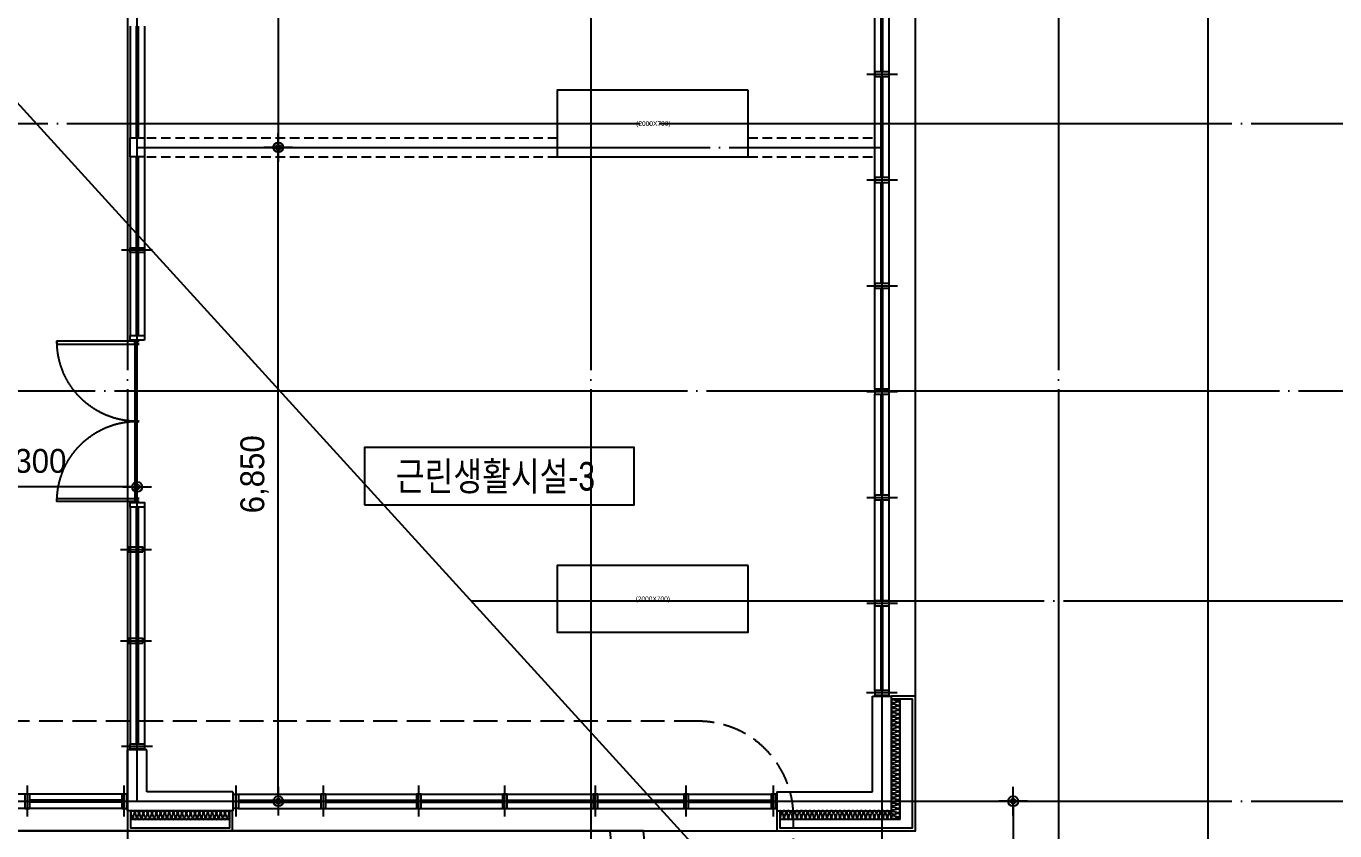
# Model space of a CAD drawing. Header units: millimetres. Extents: x 0 to 1390178, y 0 to 110113.
# Drawn here: x 555010 to 568715, y 23371 to 31801 of the extents above; entities that cross this region are included whole.
import ezdxf
from ezdxf.enums import TextEntityAlignment as Align
from ezdxf.xclip import XClip

# ---------------------------------------------------------------- set-up
doc = ezdxf.new("R2010")
doc.units = ezdxf.units.MM
doc.header["$LTSCALE"] = 100
doc.header["$XCLIPFRAME"] = 0
for name, pattern in [('HID2', [3.5, 2.5, -1]), ('X - 평면도$0$CEN', [62, 60, -1, 0, -1]), ('X - 평면도$0$H1', [1, 0.5, -0.5]), ('X - 평면도$0$HID', [1.5, 1, -0.5])]:
    doc.linetypes.add(name, pattern=pattern)
doc.layers.get('DEFPOINTS').update_dxf_attribs({"color": 145})
for name, color, linetype in [('AA-XXXX-TEXT', 3, 'Continuous'), ('DIM', 7, 'Continuous'), ('ROM', 7, 'Continuous'), ('sm3', 3, 'HID2'), ('X - 평면도$0$A-CEN', 1, 'X - 평면도$0$CEN'), ('X - 평면도$0$A-grid', 7, 'Continuous'), ('X - 평면도$0$A-INS', 9, 'Continuous'), ('X - 평면도$0$AA-DWXM-WIND', 4, 'Continuous'), ('X - 평면도$0$AA-EL-PCN3', 3, 'Continuous'), ('X - 평면도$0$AA-EL-PCN4', 4, 'Continuous'), ('X - 평면도$0$AA-EL-PCN6', 6, 'Continuous'), ('X - 평면도$0$AA-EL-PCN8', 8, 'Continuous'), ('X - 평면도$0$AA-WAXM-CONC', 2, 'Continuous'), ('X - 평면도$0$AA-XXXX-CNTL', 1, 'X - 평면도$0$CEN'), ('X - 평면도$0$AA-XXXX-FINL', 6, 'Continuous'), ('X - 평면도$0$CEN', 1, 'X - 평면도$0$CEN'), ('X - 평면도$0$칸막이', 7, 'X - 평면도$0$HID')]:
    doc.layers.add(name, color=color, linetype=linetype)
doc.layers.add('X - 평면도$0$A-door', color=4, linetype='Continuous', lineweight=25)
doc.layers.add('X - 평면도$0$DEFPOINT', color=163, linetype='Continuous', plot=False)
doc.styles.add('HAUD01', font='Dotum.ttf')
doc.styles.add('X - 평면도$0$STANDARD', font='Dotum.ttf')
doc.dimstyles.new('HAUD-80', dxfattribs={"dimscale": 100, "dimtxt": 2.5, "dimasz": 0.5, "dimexe": 0, "dimexo": 1.5, "dimgap": 1, "dimtad": 1, "dimdec": 0, "dimdsep": 46, "dimlunit": 6, "dimtxsty": 'HAUD01', "dimblk": 'Z_DOT', "dimcen": 2.5, "dimdle": 1.5, "dimclrd": 7, "dimclre": 7, "dimclrt": 4, "dimadec": 0, "dimazin": 0, "dimtfac": 1, "dimtdec": 0, "dimtix": 1, "dimtmove": 2, "dimatfit": 3, "dimfxl": 1, "dimtvp": 1, "dimtolj": 1, "dimtzin": 0, "dimarcsym": 0})

# ---------------------------------------------------------------- blocks, each defined once
blk = doc.blocks.new('X - 평면도$0$A$C80725c33')
at = {"layer": 'X - 평면도$0$AA-EL-PCN3'}
blk.add_line((20052, 4531), (19513, 10140), dxfattribs=at)
at = {"layer": 'X - 평면도$0$AA-EL-PCN4'}
blk.add_line((19705, 4498, 0), (19163, 10140, 0), dxfattribs=at)
at = {"layer": 'X - 평면도$0$DEFPOINT'}
blk.add_line((19513, 10140), (0, 10140), dxfattribs=at)
blk = doc.blocks.new('X - 평면도$0$2F PL')
at = {"layer": 'DEFPOINTS'}
blk.add_line((0, 0), (-19177, 21041), dxfattribs=at)
at = {"layer": 'X - 평면도$0$AA-WAXM-CONC'}
for p, q in [((-3517, 6471), (-3517, 7471)), ((-3517, 7471), (-3317, 7471)), ((-3317, 6271), (-3317, 7471)), ((-11317, 6271), (-11317, 6911)), ((-11117, 6911), (-11317, 6911)), ((-11117, 6471), (-11117, 6911)), ((-10217, 6471), (-11117, 6471)), ((-10217, 6471), (-10217, 6271)), ((-4517, 6471), (-3517, 6471)), ((-4517, 6471), (-4517, 6271)), ((-10217, 6271), (-11317, 6271)), ((-4517, 6271), (-3317, 6271))]:
    blk.add_line(p, q, dxfattribs=at)
blk = doc.blocks.new('X - 평면도$0$2F_COL')
at = {"layer": 'X - 평면도$0$AA-WAXM-CONC'}
for points in [[(-48178, -42077), (-50178, -42077), (-50178, -42777), (-48178, -42777)], [(-48178, -47057), (-50178, -47057), (-50178, -47757), (-48178, -47757)]]:
    blk.add_lwpolyline(points, close=True, dxfattribs=at)
at = {"layer": 'X - 평면도$0$DEFPOINT', "style": 'X - 평면도$0$STANDARD'}
for p in [(-49172, -42427), (-49178, -47407)]:
    blk.add_text('(2000X700)', height=50, dxfattribs=at).set_placement(p, align=Align.MIDDLE_CENTER)
blk = doc.blocks.new('*U1016')
at = {"layer": 'X - 평면도$0$A-door', "color": 9}
for p, q in [((-850, 20), (850, 20)), ((-850, -20), (850, -20))]:
    blk.add_line(p, q, dxfattribs=at)
at = {"layer": 'X - 평면도$0$A-door', "linetype": 'X - 평면도$0$H1'}
for points in [[(-840, -25), (-840, 840), (-810, 840), (-810, -25)], [(840, -25), (840, 840), (810, 840), (810, -25)]]:
    blk.add_lwpolyline(points, close=True, dxfattribs=at)
at = {"layer": 'X - 평면도$0$A-door'}
for points in [[(-900, -75), (-850, -75), (-850, 75), (-900, 75)], [(-840, 25), (-840, -840), (-810, -840), (-810, 25)], [(840, 25), (840, -840), (810, -840), (810, 25)], [(850, 75), (850, -75), (900, -75), (900, 75)]]:
    blk.add_lwpolyline(points, close=True, dxfattribs=at)
for centre in [(-825, 0), (825, 0)]:
    blk.add_circle(centre, 5, dxfattribs=at)
at = {"layer": 'X - 평면도$0$A-door', "color": 1, "linetype": 'X - 평면도$0$H1'}
for centre, start, end in [((-840, 0), 0, 90), ((840, 0), 90, 180)]:
    blk.add_arc(centre, 840, start, end, dxfattribs=at)
at = {"layer": 'X - 평면도$0$A-door', "color": 1}
for centre, start, end in [((-840, 0), 270, 0), ((840, 0), 180, 270)]:
    blk.add_arc(centre, 840, start, end, dxfattribs=at)
blk = doc.blocks.new('X - 평면도', base_point=(-475.4, -286.7))
at = {"layer": 'X - 평면도$0$A-CEN', "color": 5}
blk.add_line((837072, 68689.6), (837072, 22495.2), dxfattribs=at)
at = {"layer": 'X - 평면도$0$A-INS'}
for p, q in [((835412, 39383.1), (835412, 40643.1)), ((828392, 39383.1), (827352, 39383.1)), ((835412, 39383.1), (834152, 39383.1))]:
    blk.add_line(p, q, dxfattribs=at)
for points in [[(835412, 39383.1, 0.5248557), (835387.6, 39399.9), (835346.4, 39388.8, -1.4491979), (835346.4, 39422.4), (835387.6, 39411.3, 0.5248557), (835412, 39428.1, 0.5248557), (835387.6, 39444.9), (835346.4, 39433.8, -1.4491979), (835346.4, 39467.4), (835387.6, 39456.3, 0.5248557), (835412, 39473.1, 0.5248557), (835387.6, 39489.9), (835346.4, 39478.8, -1.4491979), (835346.4, 39512.4), (835387.6, 39501.3, 0.5248557), (835412, 39518.1, 0.5248557), (835387.6, 39534.9), (835346.4, 39523.8, -1.4491979), (835346.4, 39557.4), (835387.6, 39546.3, 0.5248557), (835412, 39563.1, 0.5248557), (835387.6, 39579.9), (835346.4, 39568.8, -1.4491979), (835346.4, 39602.4), (835387.6, 39591.3, 0.5248557), (835412, 39608.1, 0.5248557), (835387.6, 39624.9), (835346.4, 39613.8, -1.4491979), (835346.4, 39647.4), (835387.6, 39636.3, 0.5248557), (835412, 39653.1, 0.5248557), (835387.6, 39669.9), (835346.4, 39658.8, -1.4491979), (835346.4, 39692.4), (835387.6, 39681.3, 0.5248557), (835412, 39698.1, 0.5248557), (835387.6, 39714.9), (835346.4, 39703.8, -1.4491979), (835346.4, 39737.4), (835387.6, 39726.3, 0.5248557), (835412, 39743.1, 0.5248557), (835387.6, 39759.9), (835346.4, 39748.8, -1.4491979), (835346.4, 39782.4), (835387.6, 39771.3, 0.5248557), (835412, 39788.1, 0.5248557), (835387.6, 39804.9), (835346.4, 39793.8, -1.4491979), (835346.4, 39827.4), (835387.6, 39816.3, 0.5248557), (835412, 39833.1, 0.5248557), (835387.6, 39849.9), (835346.4, 39838.8, -1.4491979), (835346.4, 39872.4), (835387.6, 39861.3, 0.5248557), (835412, 39878.1, 0.5248557), (835387.6, 39894.9), (835346.4, 39883.8, -1.4491979), (835346.4, 39917.4), (835387.6, 39906.3, 0.5248557), (835412, 39923.1, 0.5248557), (835387.6, 39939.9), (835346.4, 39928.8, -1.4491979), (835346.4, 39962.4), (835387.6, 39951.3, 0.5248557), (835412, 39968.1, 0.5248557), (835387.6, 39984.9), (835346.4, 39973.8, -1.4491979), (835346.4, 40007.4), (835387.6, 39996.3, 0.5248557), (835412, 40013.1, 0.5248557), (835387.6, 40029.9), (835346.4, 40018.8, -1.4491979), (835346.4, 40052.4), (835387.6, 40041.3, 0.5248557), (835412, 40058.1, 0.5248557), (835387.6, 40074.9), (835346.4, 40063.8, -1.4491979), (835346.4, 40097.4), (835387.6, 40086.3, 0.5248557), (835412, 40103.1, 0.5248557), (835387.6, 40119.9), (835346.4, 40108.8, -1.4491979), (835346.4, 40142.4), (835387.6, 40131.3, 0.5248557), (835412, 40148.1, 0.5248557), (835387.6, 40164.9), (835346.4, 40153.8, -1.4491979), (835346.4, 40187.4), (835387.6, 40176.3, 0.5248557), (835412, 40193.1, 0.5248557), (835387.6, 40209.9), (835346.4, 40198.8, -1.4491979), (835346.4, 40232.4), (835387.6, 40221.3, 0.5248557), (835412, 40238.1, 0.5248557), (835387.6, 40254.9), (835346.4, 40243.8, -1.4491979), (835346.4, 40277.4), (835387.6, 40266.3, 0.5248557), (835412, 40283.1, 0.5248557), (835387.6, 40299.9), (835346.4, 40288.8, -1.4491979), (835346.4, 40322.4), (835387.6, 40311.3, 0.5248557), (835412, 40328.1, 0.5248557), (835387.6, 40344.9), (835346.4, 40333.8, -1.4491979), (835346.4, 40367.4), (835387.6, 40356.3, 0.5248557), (835412, 40373.1, 0.5248557), (835387.6, 40389.9), (835346.4, 40378.8, -1.4491979), (835346.4, 40412.4), (835387.6, 40401.3, 0.5248557), (835412, 40418.1, 0.5248557), (835387.6, 40434.9), (835346.4, 40423.8, -1.4491979), (835346.4, 40457.4), (835387.6, 40446.3, 0.5248557), (835412, 40463.1, 0.5248557), (835387.6, 40479.9), (835346.4, 40468.8, -1.4491979), (835346.4, 40502.4), (835387.6, 40491.3, 0.5248557), (835412, 40508.1, 0.5248557), (835387.6, 40524.9), (835346.4, 40513.8, -1.4491979), (835346.4, 40547.4), (835387.6, 40536.3, 0.5248557), (835412, 40553.1, 0.5248557), (835387.6, 40569.9), (835346.4, 40558.8, -1.4491979), (835346.4, 40592.4), (835387.6, 40581.3, 0.5248557), (835412, 40598.1, 0.5248557), (835387.6, 40614.9), (835346.4, 40603.8, -1.4491979), (835346.4, 40637.4), (835387.6, 40626.3, 0.5248557), (835412, 40643.1)], [(827352, 39383.1, 0.5248557), (827368.8, 39407.5), (827357.7, 39448.7, -1.4491979), (827391.3, 39448.7), (827380.2, 39407.5, 0.5248557), (827397, 39383.1, 0.5248557), (827413.8, 39407.5), (827402.7, 39448.7, -1.4491979), (827436.3, 39448.7), (827425.2, 39407.5, 0.5248557), (827442, 39383.1, 0.5248557), (827458.8, 39407.5), (827447.7, 39448.7, -1.4491979), (827481.3, 39448.7), (827470.2, 39407.5, 0.5248557), (827487, 39383.1, 0.5248557), (827503.8, 39407.5), (827492.7, 39448.7, -1.4491979), (827526.3, 39448.7), (827515.2, 39407.5, 0.5248557), (827532, 39383.1, 0.5248557), (827548.8, 39407.5), (827537.7, 39448.7, -1.4491979), (827571.3, 39448.7), (827560.2, 39407.5, 0.5248557), (827577, 39383.1, 0.5248557), (827593.8, 39407.5), (827582.7, 39448.7, -1.4491979), (827616.3, 39448.7), (827605.2, 39407.5, 0.5248557), (827622, 39383.1, 0.5248557), (827638.8, 39407.5), (827627.7, 39448.7, -1.4491979), (827661.3, 39448.7), (827650.2, 39407.5, 0.5248557), (827667, 39383.1, 0.5248557), (827683.8, 39407.5), (827672.7, 39448.7, -1.4491979), (827706.3, 39448.7), (827695.2, 39407.5, 0.5248557), (827712, 39383.1, 0.5248557), (827728.8, 39407.5), (827717.7, 39448.7, -1.4491979), (827751.3, 39448.7), (827740.2, 39407.5, 0.5248557), (827757, 39383.1, 0.5248557), (827773.8, 39407.5), (827762.7, 39448.7, -1.4491979), (827796.3, 39448.7), (827785.2, 39407.5, 0.5248557), (827802, 39383.1, 0.5248557), (827818.8, 39407.5), (827807.7, 39448.7, -1.4491979), (827841.3, 39448.7), (827830.2, 39407.5, 0.5248557), (827847, 39383.1, 0.5248557), (827863.8, 39407.5), (827852.7, 39448.7, -1.4491979), (827886.3, 39448.7), (827875.2, 39407.5, 0.5248557), (827892, 39383.1, 0.5248557), (827908.8, 39407.5), (827897.7, 39448.7, -1.4491979), (827931.3, 39448.7), (827920.2, 39407.5, 0.5248557), (827937, 39383.1, 0.5248557), (827953.8, 39407.5), (827942.7, 39448.7, -1.4491979), (827976.3, 39448.7), (827965.2, 39407.5, 0.5248557), (827982, 39383.1, 0.5248557), (827998.8, 39407.5), (827987.7, 39448.7, -1.4491979), (828021.3, 39448.7), (828010.2, 39407.5, 0.5248557), (828027, 39383.1, 0.5248557), (828043.8, 39407.5), (828032.7, 39448.7, -1.4491979), (828066.3, 39448.7), (828055.2, 39407.5, 0.5248557), (828072, 39383.1, 0.5248557), (828088.8, 39407.5), (828077.7, 39448.7, -1.4491979), (828111.3, 39448.7), (828100.2, 39407.5, 0.5248557), (828117, 39383.1, 0.5248557), (828133.8, 39407.5), (828122.7, 39448.7, -1.4491979), (828156.3, 39448.7), (828145.2, 39407.5, 0.5248557), (828162, 39383.1, 0.5248557), (828178.8, 39407.5), (828167.7, 39448.7, -1.4491979), (828201.3, 39448.7), (828190.2, 39407.5, 0.5248557), (828207, 39383.1, 0.5248557), (828223.8, 39407.5), (828212.7, 39448.7, -1.4491979), (828246.3, 39448.7), (828235.2, 39407.5, 0.5248557), (828252, 39383.1, 0.5248557), (828268.8, 39407.5), (828257.7, 39448.7, -1.4491979), (828291.3, 39448.7), (828280.2, 39407.5, 0.5248557), (828297, 39383.1, 0.5248557), (828313.8, 39407.5), (828302.7, 39448.7, -1.4491979), (828336.3, 39448.7), (828325.2, 39407.5, 0.5248557), (828342, 39383.1, 0.5248557), (828358.8, 39407.5), (828347.7, 39448.7, -1.4491979), (828381.3, 39448.7), (828370.2, 39407.5, 0.5248557), (828387, 39383.1, 0.0704746), (828392, 39383.8, 0.0704746)], [(835322, 39473.1, 0.5248557), (835305.2, 39448.7), (835316.3, 39407.5, -1.4491979), (835282.7, 39407.5), (835293.8, 39448.7, 0.5248557), (835277, 39473.1, 0.5248557), (835260.2, 39448.7), (835271.3, 39407.5, -1.4491979), (835237.7, 39407.5), (835248.8, 39448.7, 0.5248557), (835232, 39473.1, 0.5248557), (835215.2, 39448.7), (835226.3, 39407.5, -1.4491979), (835192.7, 39407.5), (835203.8, 39448.7, 0.5248557), (835187, 39473.1, 0.5248557), (835170.2, 39448.7), (835181.3, 39407.5, -1.4491979), (835147.7, 39407.5), (835158.8, 39448.7, 0.5248557), (835142, 39473.1, 0.5248557), (835125.2, 39448.7), (835136.3, 39407.5, -1.4491979), (835102.7, 39407.5), (835113.8, 39448.7, 0.5248557), (835097, 39473.1, 0.5248557), (835080.2, 39448.7), (835091.3, 39407.5, -1.4491979), (835057.7, 39407.5), (835068.8, 39448.7, 0.5248557), (835052, 39473.1, 0.5248557), (835035.2, 39448.7), (835046.3, 39407.5, -1.4491979), (835012.7, 39407.5), (835023.8, 39448.7, 0.5248557), (835007, 39473.1, 0.5248557), (834990.2, 39448.7), (835001.3, 39407.5, -1.4491979), (834967.7, 39407.5), (834978.8, 39448.7, 0.5248557), (834962, 39473.1, 0.5248557), (834945.2, 39448.7), (834956.3, 39407.5, -1.4491979), (834922.7, 39407.5), (834933.8, 39448.7, 0.5248557), (834917, 39473.1, 0.5248557), (834900.2, 39448.7), (834911.3, 39407.5, -1.4491979), (834877.7, 39407.5), (834888.8, 39448.7, 0.5248557), (834872, 39473.1, 0.5248557), (834855.2, 39448.7), (834866.3, 39407.5, -1.4491979), (834832.7, 39407.5), (834843.8, 39448.7, 0.5248557), (834827, 39473.1, 0.5248557), (834810.2, 39448.7), (834821.3, 39407.5, -1.4491979), (834787.7, 39407.5), (834798.8, 39448.7, 0.5248557), (834782, 39473.1, 0.5248557), (834765.2, 39448.7), (834776.3, 39407.5, -1.4491979), (834742.7, 39407.5), (834753.8, 39448.7, 0.5248557), (834737, 39473.1, 0.5248557), (834720.2, 39448.7), (834731.3, 39407.5, -1.4491979), (834697.7, 39407.5), (834708.8, 39448.7, 0.5248557), (834692, 39473.1, 0.5248557), (834675.2, 39448.7), (834686.3, 39407.5, -1.4491979), (834652.7, 39407.5), (834663.8, 39448.7, 0.5248557), (834647, 39473.1, 0.5248557), (834630.2, 39448.7), (834641.3, 39407.5, -1.4491979), (834607.7, 39407.5), (834618.8, 39448.7, 0.5248557), (834602, 39473.1, 0.5248557), (834585.2, 39448.7), (834596.3, 39407.5, -1.4491979), (834562.7, 39407.5), (834573.8, 39448.7, 0.5248557), (834557, 39473.1, 0.5248557), (834540.2, 39448.7), (834551.3, 39407.5, -1.4491979), (834517.7, 39407.5), (834528.8, 39448.7, 0.5248557), (834512, 39473.1, 0.5248557), (834495.2, 39448.7), (834506.3, 39407.5, -1.4491979), (834472.7, 39407.5), (834483.8, 39448.7, 0.5248557), (834467, 39473.1, 0.5248557), (834450.2, 39448.7), (834461.3, 39407.5, -1.4491979), (834427.7, 39407.5), (834438.8, 39448.7, 0.5248557), (834422, 39473.1, 0.5248557), (834405.2, 39448.7), (834416.3, 39407.5, -1.4491979), (834382.7, 39407.5), (834393.8, 39448.7, 0.5248557), (834377, 39473.1, 0.5248557), (834360.2, 39448.7), (834371.3, 39407.5, -1.4491979), (834337.7, 39407.5), (834348.8, 39448.7, 0.5248557), (834332, 39473.1, 0.5248557), (834315.2, 39448.7), (834326.3, 39407.5, -1.4491979), (834292.7, 39407.5), (834303.8, 39448.7, 0.5248557), (834287, 39473.1, 0.5248557), (834270.2, 39448.7), (834281.3, 39407.5, -1.4491979), (834247.7, 39407.5), (834258.8, 39448.7, 0.5248557), (834242, 39473.1, 0.5248557), (834225.2, 39448.7), (834236.3, 39407.5, -1.4491979), (834202.7, 39407.5), (834213.8, 39448.7, 0.5248557), (834197, 39473.1, 0.5248557), (834180.2, 39448.7), (834191.3, 39407.5, -1.4491979), (834157.7, 39407.5), (834168.8, 39448.7, 0.5248557), (834152, 39473.1)]]:
    blk.add_lwpolyline(points, format="xyb", dxfattribs=at)
at = {"layer": 'X - 평면도$0$AA-DWXM-WIND', "color": 8}
for p, q in [((835147, 43889.3), (835147, 48274.3)), ((835297, 43889.3), (835297, 48274.3)), ((827347, 47693.1), (827347, 46523.1)), ((827497, 47693.1), (827497, 46523.1)), ((827347, 46323.1), (827347, 44453.1)), ((827497, 46323.1), (827497, 44453.1)), ((835147, 40733.1), (835147, 43839.3)), ((835297, 40733.1), (835297, 43839.3)), ((827347, 42653.1), (827347, 40173.1)), ((827497, 42653.1), (827497, 40173.1)), ((827262, 39648.1), (825282, 39648.1)), ((828482, 39648.1), (834062, 39648.1)), ((827262, 39498.1), (825282, 39498.1)), ((828482, 39498.1), (834062, 39498.1))]:
    blk.add_line(p, q, dxfattribs=at)
at = {"layer": 'X - 평면도$0$AA-DWXM-WIND'}
for p, q in [((835212, 47215.6), (835212, 48274.3)), ((835232, 47215.6), (835232, 48274.3)), ((827412, 47693.1), (827412, 46523.1)), ((827432, 47693.1), (827432, 46523.1)), ((835212, 46106.8), (835212, 47165.6)), ((835232, 46106.8), (835232, 47165.6)), ((827412, 46323.1), (827412, 44453.1)), ((827432, 46323.1), (827432, 44453.1)), ((835212, 44998.1), (835212, 46056.8)), ((835232, 44998.1), (835232, 46056.8)), ((835212, 43889.3), (835212, 44948.1)), ((835232, 43889.3), (835232, 44948.1)), ((835212, 42780.6), (835212, 43839.3)), ((835232, 42780.6), (835232, 43839.3)), ((827412, 42653.1), (827412, 40173.1)), ((827432, 42653.1), (827432, 40173.1)), ((835212, 41671.8), (835212, 42730.6)), ((835232, 41671.8), (835232, 42730.6)), ((835212, 40733.1), (835212, 41621.8)), ((835232, 40733.1), (835232, 41621.8)), ((827262, 39583.1), (826297, 39583.1)), ((827262, 39563.1), (826297, 39563.1)), ((828482, 39583.1), (829347, 39583.1)), ((828482, 39563.1), (829347, 39563.1)), ((829397, 39583.1), (830347, 39583.1)), ((829397, 39563.1), (830347, 39563.1)), ((830397, 39583.1), (831247, 39583.1)), ((830397, 39563.1), (831247, 39563.1)), ((831297, 39583.1), (832197, 39583.1)), ((831297, 39563.1), (832197, 39563.1)), ((832247, 39583.1), (833147, 39583.1)), ((832247, 39563.1), (833147, 39563.1)), ((833197, 39583.1), (834062, 39583.1)), ((833197, 39563.1), (834062, 39563.1))]:
    blk.add_line(p, q, dxfattribs=at)
for points in [[(835147, 47165.6), (835297, 47165.6), (835297, 47215.6), (835147, 47215.6)], [(827347, 46523.1), (827497, 46523.1), (827497, 46323.1), (827347, 46323.1)], [(835147, 46056.8), (835297, 46056.8), (835297, 46106.8), (835147, 46106.8)], [(827347, 45321.4), (827347, 45371.4), (827497, 45371.4), (827497, 45321.4)], [(835147, 44948.1), (835297, 44948.1), (835297, 44998.1), (835147, 44998.1)], [(835147, 43839.3), (835297, 43839.3), (835297, 43889.3), (835147, 43889.3)], [(835147, 42730.6), (835297, 42730.6), (835297, 42780.6), (835147, 42780.6)], [(827482, 42186.4), (827482, 42236.4), (827332, 42236.4), (827332, 42186.4)], [(835147, 41621.8), (835297, 41621.8), (835297, 41671.8), (835147, 41671.8)], [(827482, 41229.8), (827482, 41279.8), (827332, 41279.8), (827332, 41229.8)], [(835297, 40683.1), (835297, 40733.1), (835147, 40733.1), (835147, 40683.1)], [(827347, 40123.1), (827347, 40173.1), (827497, 40173.1), (827497, 40123.1)], [(826247, 39498.1), (826297, 39498.1), (826297, 39648.1), (826247, 39648.1)], [(827262, 39498.1), (827312, 39498.1), (827312, 39648.1), (827262, 39648.1)], [(828482, 39498.1), (828432, 39498.1), (828432, 39648.1), (828482, 39648.1)], [(829347, 39498.1), (829397, 39498.1), (829397, 39648.1), (829347, 39648.1)], [(830347, 39498.1), (830397, 39498.1), (830397, 39648.1), (830347, 39648.1)], [(831247, 39498.1), (831297, 39498.1), (831297, 39648.1), (831247, 39648.1)], [(832197, 39498.1), (832247, 39498.1), (832247, 39648.1), (832197, 39648.1)], [(833147, 39498.1), (833197, 39498.1), (833197, 39648.1), (833147, 39648.1)], [(834062, 39498.1), (834112, 39498.1), (834112, 39648.1), (834062, 39648.1)]]:
    blk.add_lwpolyline(points, close=True, dxfattribs=at)
at = {"layer": 'X - 평면도$0$AA-EL-PCN8'}
for p, q in [((835572, 40673.1), (835572, 53793.1)), ((825222, 39263.1), (827322, 39263.1)), ((828422, 39263.1), (834122, 39263.1))]:
    blk.add_line(p, q, dxfattribs=at)
at = {"layer": 'X - 평면도$0$AA-XXXX-CNTL'}
for p, q in [((827322, 68689.6), (827322, 22495.2)), ((832172, 68689.6), (832172, 22495.2)), ((835222, 68689.6), (835222, 22495.2)), ((783286.2, 46673.1), (844213.6, 46673.1)), ((820983.7, 43873.1), (844213.6, 43873.1)), ((830922, 41673.1), (844213.6, 41673.1)), ((783286.2, 39573.1), (844213.6, 39573.1))]:
    blk.add_line(p, q, dxfattribs=at)
at = {"layer": 'X - 평면도$0$AA-XXXX-FINL'}
for points in [[(834122, 39473.1), (834122, 39263.1), (835572, 39263.1), (835572, 40673.1), (835322, 40673.1)], [(834152, 39473.1), (834152, 39293.1), (835542, 39293.1), (835542, 40643.1), (835322, 40643.1)], [(827322, 39473.1), (827322, 39263.1), (828422, 39263.1), (828422, 39473.1)], [(827352, 39473.1), (827352, 39293.1), (828392, 39293.1), (828392, 39473.1)]]:
    blk.add_lwpolyline(points, dxfattribs=at)
at = {"layer": 'X - 평면도$0$CEN'}
for p, q in [((827422, 39573.1), (827422, 54293.1)), ((827422, 46423.1), (835222, 46423.1))]:
    blk.add_line(p, q, dxfattribs=at)
at = {"layer": 'X - 평면도$0$DEFPOINT'}
for p, q in [((835062.9, 47190.6), (835385.3, 47190.6)), ((835062.9, 46081.8), (835385.3, 46081.8)), ((827581, 45346.4), (827258.7, 45346.4)), ((835062.9, 44973.1), (835385.3, 44973.1)), ((835062.9, 43864.3), (835385.3, 43864.3)), ((835062.9, 42755.6), (835385.3, 42755.6)), ((827247.9, 42211.4), (827570.3, 42211.4)), ((835062.9, 41646.8), (835385.3, 41646.8)), ((827247.9, 41254.8), (827570.3, 41254.8)), ((835381, 40708.1), (835058.7, 40708.1)), ((827581, 40148.1), (827258.7, 40148.1)), ((826272, 39414), (826272, 39736.4)), ((827287, 39414), (827287, 39736.4)), ((828457, 39414), (828457, 39736.4)), ((829372, 39414), (829372, 39736.4)), ((830372, 39414), (830372, 39736.4)), ((831272, 39414), (831272, 39736.4)), ((832222, 39414), (832222, 39736.4)), ((833172, 39414), (833172, 39736.4)), ((834087, 39414), (834087, 39736.4))]:
    blk.add_line(p, q, dxfattribs=at)
blk.add_lwpolyline([(838640.5, 68365.6), (821472.6, 68450.8), (816191.2, 68315.3), (809042.1, 68006.8), (790833.1, 66148.4), (790521.2, 57737.5), (790473, 49209.6), (789931.7, 42085), (788804.5, 24415.6), (788582.9, 17927.4), (799789, 17869.8), (800018.4, 24614.7), (818441.5, 24941.8), (817930.2, 30624.5), (838639.2, 33202.2)], close=True, dxfattribs=at)
at = {"layer": 'X - 평면도$0$칸막이'}
for p, q in [((827522, 46523.1), (831822, 46523.1)), ((833822, 46523.1), (835122, 46523.1)), ((827522, 46323.1), (831822, 46323.1)), ((833822, 46323.1), (835122, 46323.1))]:
    blk.add_line(p, q, dxfattribs=at)
for name, p in [('X - 평면도$0$2F PL', (838639.2, 33202.2)), ('X - 평면도$0$2F_COL', (882000, 89100))]:
    blk.add_blockref(name, p)
at = {"layer": 'X - 평면도$0$A-grid'}
ref = blk.add_blockref('*U1016', (827422, 43553.1), dxfattribs=dict(at, xscale=-1, rotation=270))
XClip(ref).set_block_clipping_path([(905, 80), (850, 80), (850, 20), (-845.0000000153, 19.9999999999), (-845, 79.9999999999), (-905, 79.9999999999), (-905, -80.0000000001), (-845.0000000154, -80), (-845.0000000146, -845.0000000156), (845.0000000147, -845.0000000154), (845.0000000147, -80), (905, -80)])
at = {"layer": 'X - 평면도$0$AA-EL-PCN6'}
blk.add_blockref('X - 평면도$0$A$C80725c33', (813212, 29123.1), dxfattribs=at)
blk = doc.blocks.new('Z_DOT')
at = {"layer": 'DIM', "color": 0}
for p, q in [((0, -3), (0, 3)), ((-3, 0), (3, 0))]:
    blk.add_line(p, q, dxfattribs=at)
for radius in [1.05, 0.525]:
    blk.add_circle((0, 0), radius, dxfattribs=at)
blk = doc.blocks.new('*D401')
at = {"layer": 'DEFPOINTS', "color": 0, "transparency": 16777216}
for p in [(557039, 30531), (557650, 30531), (557039, 23681)]:
    blk.add_point(p, dxfattribs=at)
at = {"layer": 'DIM', "color": 7, "lineweight": -2, "transparency": 16777216}
for p, q in [((557189, 30531), (557650, 30531)), ((557650, 23731), (557650, 30481)), ((557189, 23681), (557650, 23681))]:
    blk.add_line(p, q, dxfattribs=at)
at = {"layer": 'DIM', "color": 7, "lineweight": -2, "transparency": 16777216, "xscale": 50, "yscale": 50, "zscale": 50}
for p, rotation in [((557650, 30531), 90), ((557650, 23681), 270)]:
    blk.add_blockref('Z_DOT', p, dxfattribs=dict(at, rotation=rotation))
at = {"layer": 'DIM', "color": 4, "transparency": 16777216, "insert": (557401, 27106), "char_height": 250, "attachment_point": 5, "rotation": 90, "style": 'HAUD01'}
blk.add_mtext('\\A1;6,850', dxfattribs=at)
blk = doc.blocks.new('*D402')
at = {"layer": 'DEFPOINTS', "color": 0, "transparency": 16777216}
for p in [(557039, 34401), (557039, 30531), (557650, 30531)]:
    blk.add_point(p, dxfattribs=at)
at = {"layer": 'DIM', "color": 7, "lineweight": -2, "transparency": 16777216}
for p, q in [((557189, 34401), (557650, 34401)), ((557650, 34351), (557650, 30581)), ((557189, 30531), (557650, 30531))]:
    blk.add_line(p, q, dxfattribs=at)
at = {"layer": 'DIM', "color": 7, "lineweight": -2, "transparency": 16777216, "xscale": 50, "yscale": 50, "zscale": 50}
for p, rotation in [((557650, 34401), 90), ((557650, 30531), 270)]:
    blk.add_blockref('Z_DOT', p, dxfattribs=dict(at, rotation=rotation))
at = {"layer": 'DIM', "color": 4, "transparency": 16777216, "insert": (557401, 32466), "char_height": 250, "attachment_point": 5, "rotation": 90, "style": 'HAUD01'}
blk.add_mtext('\\A1;3,870', dxfattribs=at)
blk = doc.blocks.new('*D425')
at = {"layer": 'DEFPOINTS', "color": 0, "transparency": 16777216}
for p in [(564322, 23681), (564322, 17761), (565346, 17761)]:
    blk.add_point(p, dxfattribs=at)
at = {"layer": 'DIM', "color": 7, "lineweight": -2, "transparency": 16777216}
for p, q in [((564472, 23681), (565346, 23681)), ((565346, 23631), (565346, 17811)), ((564472, 17761), (565346, 17761))]:
    blk.add_line(p, q, dxfattribs=at)
at = {"layer": 'DIM', "color": 7, "lineweight": -2, "transparency": 16777216, "xscale": 50, "yscale": 50, "zscale": 50}
for p, rotation in [((565346, 23681), 90), ((565346, 17761), 270)]:
    blk.add_blockref('Z_DOT', p, dxfattribs=dict(at, rotation=rotation))
at = {"layer": 'DIM', "color": 4, "transparency": 16777216, "insert": (565097, 20721), "char_height": 250, "attachment_point": 5, "rotation": 90, "style": 'HAUD01'}
blk.add_mtext('\\A1;5,920', dxfattribs=at)
blk = doc.blocks.new('*D431')
at = {"layer": 'DEFPOINTS', "color": 0, "transparency": 16777216}
for p in [(553872, 26974), (553872, 26241), (556172, 26241)]:
    blk.add_point(p, dxfattribs=at)
at = {"layer": 'DIM', "color": 7, "lineweight": -2, "transparency": 16777216}
for p, q in [((553872, 26391), (553872, 26974)), ((556122, 26974), (553922, 26974)), ((556172, 26391), (556172, 26974))]:
    blk.add_line(p, q, dxfattribs=at)
at = {"layer": 'DIM', "color": 7, "lineweight": -2, "transparency": 16777216, "xscale": 50, "yscale": 50, "zscale": 50, "rotation": 180}
blk.add_blockref('Z_DOT', (553872, 26974), dxfattribs=at)
at = {"layer": 'DIM', "color": 7, "lineweight": -2, "transparency": 16777216, "xscale": 50, "yscale": 50, "zscale": 50}
blk.add_blockref('Z_DOT', (556172, 26974), dxfattribs=at)
at = {"layer": 'DIM', "color": 4, "transparency": 16777216, "insert": (555022, 27223), "char_height": 250, "attachment_point": 5, "style": 'HAUD01'}
blk.add_mtext('\\A1;2,300', dxfattribs=at)

msp = doc.modelspace()

# ---------------------------------------------------------------- block references
ref = msp.add_blockref('X - 평면도', (-271725.3, -16179.1))
XClip(ref).set_block_clipping_path([(775249.9173510048, 15892.4063044167), (859249.9173510048, 75292.4063044167)])

# ---------------------------------------------------------------- next in the draw order: linework, layer by layer
at = {"layer": 'ROM', "color": 0, "linetype": 'Continuous'}
msp.add_lwpolyline([(558551.5, 26785.2), (561378, 26785.2), (561378, 27385.2), (558551.5, 27385.2)], close=True, dxfattribs=at)
at = {"layer": 'sm3'}
msp.add_lwpolyline([(541848.4, 15040.5), (562045.2, 15040.5, 0.4142136), (563045.2, 16040.5), (563045.2, 23519, 0.4142136), (562045.2, 24519), (541848.4, 24519, 0.4142136), (540848.4, 23519), (540848.4, 16040.5, 0.4142136)], format="xyb", close=True, dxfattribs=at)

# ---------------------------------------------------------------- next in the draw order: texts
at = {"layer": 'AA-XXXX-TEXT', "style": 'HAUD01', "width": 0.8}
msp.add_text('근린생활시설-3', height=300, dxfattribs=at).set_placement((559924.2, 27085.2), align=Align.MIDDLE_CENTER)

# ---------------------------------------------------------------- next in the draw order: dimensions: what is measured, and where the dimension line sits
at = {"layer": 'DIM'}
for base, p1, p2, angle, picture, middle in [((557650.3, 30530.7), (557038.8, 34400.7), (557038.8, 30530.7), 90, '*D402', (557401.1, 32465.7)), ((557650.3, 30530.7), (557038.8, 23680.7), (557038.8, 30530.7), 270, '*D401', (557401.1, 27105.7)), ((553872.1, 26973.5), (556172.1, 26240.7), (553872.1, 26240.7), 180, '*D431', (555022.1, 27222.8)), ((565345.8, 17761.1), (564322.1, 23680.7), (564322.1, 17761.1), 90, '*D425', (565096.6, 20720.9))]:
    dim = msp.add_linear_dim(base=base, p1=p1, p2=p2, angle=angle, dimstyle='HAUD-80', dxfattribs=at)
    dim.commit()
    dim.dimension.update_dxf_attribs({"geometry": picture, "text_midpoint": middle})

doc.saveas('drawing.dxf')
